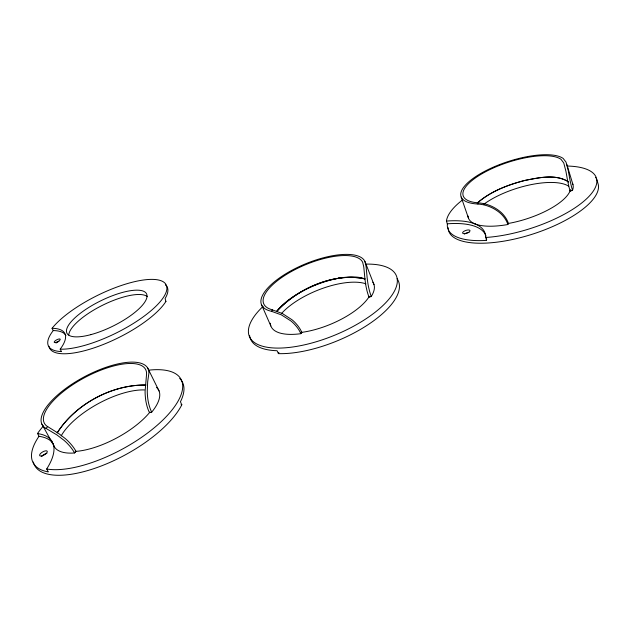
<?xml version="1.0" encoding="UTF-8"?>
<svg xmlns="http://www.w3.org/2000/svg" width="630" height="630" viewBox="0 0 630 630"><rect width="100%" height="100%" fill="white"/><g stroke="black" fill="none" stroke-linecap="round" stroke-linejoin="round"><path stroke-width="0.94" d="M462.672 199.852A78.498 28.074 -17.7 0 0 446.449 220.957L447.363 224.209A78.411 28.24 -17.7 0 0 485.643 240.455L486.596 239.951A78.561 30.24 -20.1 0 0 486.502 238.282M486.588 240.4L485.604 237.03A78.648 30.059 -20.1 0 0 474.996 223.902L474.327 223.642A78.648 30.059 -20.1 0 0 447.292 221.004L446.434 221.067M572.457 183.385A54.873 19.609 -17.7 0 1 572.678 189.835L572.41 190.504L570.087 190.937L570.441 189.992L570.087 190.937A52.518 18.758 -17.7 0 1 511.505 222.855L508.292 223.469M397.081 278.728A79.349 31.768 -22.4 0 1 365.487 326.348A79.349 31.768 -22.4 0 1 278.61 353.635L278.602 353.052A81.75 33.185 -25.8 0 0 278.846 352.32M572.41 190.504L572.473 190.284A24.129 6.41 79.5 0 1 570.938 184.425L570.607 182.897A24.412 5.064 78 0 1 569.378 176.746L569.118 175.234A24.491 3.638 76.6 0 1 568.331 170.887L566.024 162.107L563.173 158.445A55.322 18.687 -18.1 0 0 483.982 171.683A55.322 18.687 -18.1 0 0 477.902 204.025C485.525 204.498 492.975 207.404 498.96 212.129A25.271 21.073 29.1 0 1 502.456 215.389L503.48 216.586A25.358 21.64 23.8 0 1 507.898 224.469M181.881 381.174A84.845 33.705 -28.4 0 1 180.763 401.121L180.44 401.759L181.786 404.846A84.743 33.894 -28.5 0 1 101.438 465.909A84.743 33.894 -28.5 0 1 33.343 462.01M477.902 204.025L478.556 202.86C486.139 203.466 493.55 206.341 499.511 211.074A25.224 21.058 29 0 1 502.992 214.334L504.016 215.523A25.31 21.617 23.8 0 1 508.426 223.406L507.914 224.5L506.095 224.823A54.873 19.609 -17.7 0 1 476.666 224.5L474.996 223.902M165.981 285.303A66.292 21.121 -26.3 0 1 165.107 298.533L165.903 301.455A66.229 21.255 -26.4 0 1 101.28 345.272A66.229 21.255 -26.4 0 1 48.983 346.303M43.407 425.99A84.932 33.524 -28.4 0 0 37.579 433.416L38.973 436.322L38.54 436.96A84.829 33.721 -28.4 0 0 47.62 471.783L48.305 471.909L46.675 468.996L47.132 468.271A90.57 33.949 -31.5 0 0 53.392 444.567L53.896 445.906A59.362 23.404 -28.4 0 0 73.033 453.08L74.561 452.97L75.521 451.883M369.337 296.344A53.164 20.971 -22.4 0 1 369.03 296.825L368.952 296.911A25.169 11.143 80.9 0 1 366.668 289.383L366.314 287.784A25.468 9.986 79.2 0 1 365.455 282.941L365.25 281.334A25.539 8.678 77.5 0 1 364.715 276.649L363.786 267.002L362.667 262.285A53.652 20.018 -22.5 0 0 294.714 269.742A53.652 20.018 -22.5 0 0 271.388 309.543L282.429 313.551L291.942 319.717A26.043 18.553 40 0 1 295.58 323.111L296.683 324.348A26.082 19.475 36.9 0 1 301.762 332.317L300.927 332.467L304.644 331.923A53.164 20.971 -22.4 0 0 368.912 297.021L369.755 296.714A53.959 21.286 -22.4 0 0 370.062 296.226M301.762 332.317L300.825 333.64A26.129 19.483 36.9 0 0 295.73 325.655L294.627 324.426A26.09 18.561 40 0 0 290.981 321.017L281.421 314.882L271.435 311.291A56.062 20.916 -22.5 0 1 292.359 270.034A56.062 20.916 -22.5 0 1 364.904 261.387L374.015 284.666M276.94 311.125C297.636 288.627 334.333 272.081 364.967 278.925C334.207 272.089 297.155 288.729 276.594 311.574M53.251 330.577L52.92 331.002A66.284 21.129 -26.3 0 0 60.897 351.54L61.441 351.564L60.181 349.177L60.535 348.705A69.292 21.357 -28.3 0 0 52.566 328.325L52.062 328.317L53.251 330.577L53.755 330.585A69.221 21.491 -28.3 0 1 65.922 335.538M271.435 311.291L272.554 309.834M52.062 328.317L52.156 328.198A66.347 20.995 -26.3 0 1 139.899 280.57A66.347 20.995 -26.3 0 1 151.491 310.307A66.347 20.995 -26.3 0 1 60.33 349.185L60.181 349.177M149.475 412.579A26.46 16.553 85.4 0 1 146.696 404.917L146.31 403.255A26.759 15.632 82.9 0 1 145.475 398.152L145.325 396.435A26.814 14.49 80.7 0 1 145.097 391.364L146.538 374.488A57.314 21.373 -28 0 0 86.53 376.638A57.314 21.373 -28 0 0 46.864 426.101L58.44 433.338L65.111 438.441A27.208 15.23 43.7 0 1 68.922 441.992L70.103 443.26A27.255 16.506 41.4 0 1 75.97 451.324L74.545 452.938A27.31 16.506 41.3 0 0 68.662 444.867L67.481 443.599A27.255 15.222 43.7 0 0 63.654 440.039L56.952 434.952L45.998 428.4A59.889 22.333 -28 0 1 84.436 376.764A59.889 22.333 -28 0 1 148.845 373.566L147.68 381.756L147.278 390.884A26.838 14.451 80.7 0 0 147.514 395.955L147.672 397.672A26.767 15.585 82.9 0 0 148.908 404.436L149.349 406.066A26.468 16.514 85.3 0 0 151.696 412.107L149.475 412.579L151.476 412.422L152.318 411.406A59.362 23.404 -28.4 0 0 156.547 387.403M149.515 412.611L149.885 412.138L149.436 412.705A56.81 22.396 -28.4 0 1 78.608 451.112L75.214 451.411L75.986 451.356M45.998 428.4L47.675 426.62M477.587 202.75C490.809 191.362 507.575 184.96 524.262 180.582C538.311 177.817 554.762 173.746 567.906 181.448C555.258 173.943 539.374 177.684 525.774 180.212C508.371 184.598 490.833 191.173 477.162 203.136M478.556 202.86L477.099 202.75A52.951 17.876 -18.1 0 1 486.541 171.242A52.951 17.876 -18.1 0 1 560.999 159.319L563.755 162.965L565.976 171.518A24.475 3.685 76.6 0 0 566.756 175.864L567.008 177.376A24.412 5.119 78 0 0 567.89 181.983L568.213 183.527A24.121 6.457 79.5 0 0 570.079 190.914L572.473 190.284M368.952 296.911L371.275 296.352A25.176 11.096 80.9 0 1 369.361 290.399L368.975 288.823A25.476 9.938 79.2 0 1 367.747 282.382L367.534 280.767A25.562 8.631 77.5 0 1 366.991 276.082L366.046 266.167L364.904 261.387M369.684 296.832L371.133 296.612L371.668 295.785A55.59 21.932 -22.4 0 0 372.818 282.177M300.833 332.868L301.471 332.79L300.841 333.672L299.155 333.9A55.59 21.932 -22.4 0 1 270.301 323.229M447.41 223.807L448.261 223.744A78.561 30.24 -20.1 0 1 486.037 236.163M485.588 237.478L485.848 237.463A78.498 28.074 -17.7 0 0 584.624 200.56A78.498 28.074 -17.7 0 0 567.866 166.06M165.383 301.345L165.974 301.337M181.101 404.602L181.865 404.673M145.979 385.072C111.904 384.41 75.348 404.192 57.141 432.967C75.254 404.271 111.549 384.733 145.443 385.001M37.461 433.59L38.084 433.676A90.57 33.949 -31.5 0 1 50.605 439.504M38.973 436.322L39.603 436.409A90.46 34.146 -31.6 0 1 52.518 442.74M46.675 468.996L46.856 469.027A84.932 33.524 -28.4 0 0 162.823 420.084A84.932 33.524 -28.4 0 0 148.467 370.188M568.693 182.125L568.205 181.676M41.911 424.147L53.896 445.906M147.64 367.928L159.059 390.978M278.381 353.627L277.098 350.713L276.271 350.69A79.435 31.587 -22.4 0 1 249.952 337.326M261.371 304.385L270.837 325.962M461.152 197.009L468.547 218.382M566.811 164.312L572.93 184.543M474.918 223.87A54.873 19.609 -17.7 0 1 468.035 215.995M41.58 456.506A4.355 1.701 -30.1 0 1 46.872 453.395M61.173 435.913A56.684 22.641 -28.5 0 1 144.412 389.939M179.676 378.449A84.845 33.705 -28.4 0 1 180.101 378.874M180.495 379.307A84.845 33.705 -28.4 0 1 180.873 379.756M181.235 380.213A84.845 33.705 -28.4 0 1 181.566 380.685M52.274 441.858A90.57 33.949 -31.5 0 1 52.542 442.37M53.014 443.441A90.57 33.949 -31.5 0 1 53.219 444M50.983 439.945A90.57 33.949 -31.5 0 1 51.337 440.401M51.676 440.874A90.57 33.949 -31.5 0 1 51.983 441.362M52.881 443.197A90.46 34.146 -31.6 0 1 53.211 443.677M281.35 313.701A53.085 21.223 -22.4 0 1 365.888 283.815M366.29 264.104A79.522 31.413 -22.4 0 1 383.127 305.353A79.522 31.413 -22.4 0 1 278.775 348.091A79.522 31.413 -22.4 0 1 263.104 306.369M276.759 311.385A53.164 20.971 -22.4 0 1 319.15 283.689A53.164 20.971 -22.4 0 1 364.943 278.925M338.845 277.901A53.959 21.286 -22.4 0 1 339.641 277.759M249.827 336.782A79.435 31.587 -22.4 0 1 249.637 335.68M448.363 229.674A78.341 28.397 -17.6 0 0 528.783 235.305A78.341 28.397 -17.6 0 0 598.279 184.566L597.311 181.164A78.419 28.224 -17.7 0 0 596.382 178.826M448.237 228.698A78.341 28.397 -17.6 0 1 448.19 227.698M464.507 234.061A3.906 1.465 -18.8 0 1 469.011 232.494M595.547 177.526A78.419 28.224 -17.7 0 1 595.854 177.951M483.895 204.199A52.416 18.979 -17.6 0 1 568.733 186.252M56.046 343.09A3.371 1.071 -27.4 0 1 56.314 342.862M56.944 342.413A3.371 1.071 -27.4 0 1 57.661 341.988M58.031 341.791A3.371 1.071 -27.4 0 1 58.976 341.389M165.43 284.768A66.292 21.121 -26.3 0 1 165.714 285.028M68.749 335.05A44.328 14.214 -26.4 0 1 103.186 304.944A44.328 14.214 -26.4 0 1 147.278 296.572M42.265 455.789A4.355 1.693 -30 0 0 47.234 451.253A4.355 1.693 -30 0 0 40.863 453.214A4.355 1.693 -30 0 0 42.265 455.789M464.806 233.636A3.906 1.457 -18.8 0 0 469.996 230.564A3.906 1.457 -18.8 0 0 464.074 231.226A3.906 1.457 -18.8 0 0 464.806 233.636M56.141 342.342A3.378 1.063 -27.3 0 0 60.22 339.2A3.378 1.063 -27.3 0 0 55.298 340.704A3.378 1.063 -27.3 0 0 56.141 342.342M90.909 334.625A44.407 14.041 -26.3 0 0 146.751 294.297A44.407 14.041 -26.3 0 0 82.577 311.63A44.407 14.041 -26.3 0 0 90.909 334.625"/></g></svg>
